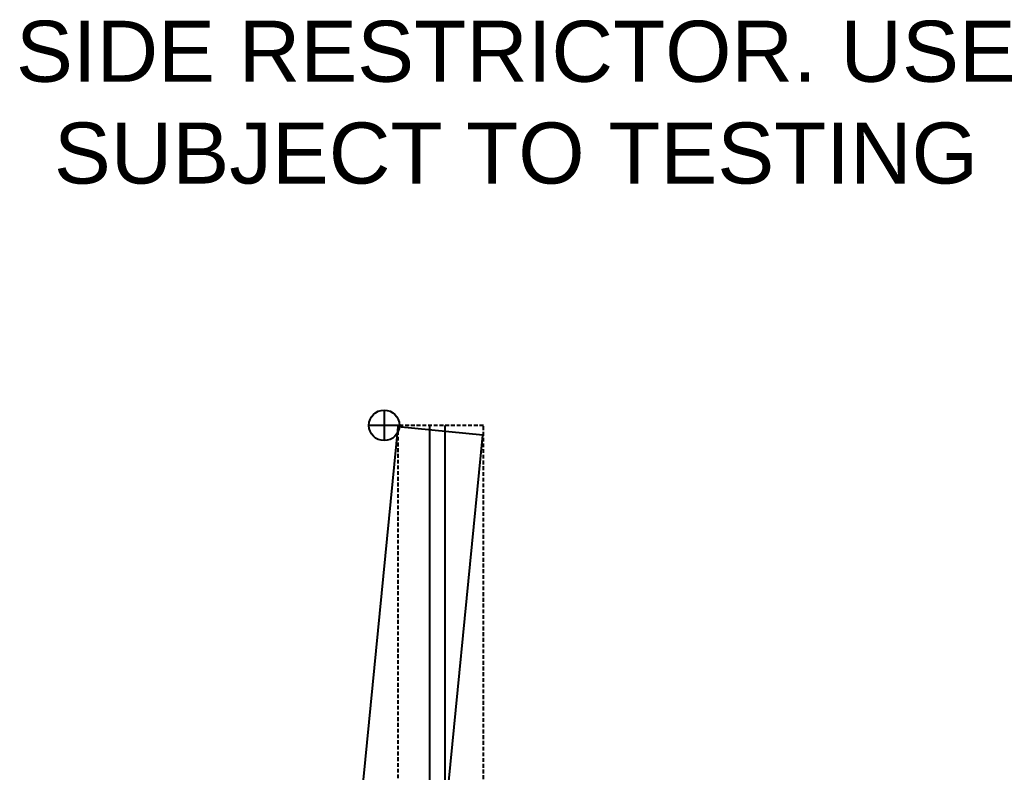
# Model space of a CAD drawing. Header units: millimetres. Extents: x 0 to 23312, y -3206 to 11448.
# Drawn here: x 12420 to 13070, y -421 to 72 of the extents above; entities that cross this region are included whole.
import ezdxf

# ---------------------------------------------------------------- set-up
doc = ezdxf.new("R2010")
doc.units = ezdxf.units.MM
doc.header["$LTSCALE"] = 10
doc.linetypes.add('HIDDEN', pattern=[0.375, 0.25, -0.125])
doc.layers.add('40 - Detail Outline', color=142, linetype='Continuous')
doc.layers.add('41 - Detail', color=7, linetype='Continuous')
doc.styles.add('1-20', font='romans.shx', dxfattribs={"width": 0.8, "height": 40})

msp = doc.modelspace()

# ---------------------------------------------------------------- linework, layer by layer
at = {"layer": '40 - Detail Outline', "color": 2, "ltscale": 10}
for p, q in [((12659.074, -183.401), (12659.074, -203.401)), ((12669.074, -193.401), (12649.074, -193.401))]:
    msp.add_line(p, q, dxfattribs=at)
at = {"layer": '40 - Detail Outline', "color": 251, "ltscale": 2}
for p, q in [((12689.074, -1840.776), (12689.074, -193.401)), ((12699.074, -1839.902), (12699.074, -193.401))]:
    msp.add_line(p, q, dxfattribs=at)
at = {"layer": '40 - Detail Outline'}
msp.add_lwpolyline([(12564.074, -1826.245), (12723.763, -199.752), (12668.031, -194.281), (12507.081, -1833.611), (12522.138, -1833.771), (12522.822, -1826.804, -1), (12527.798, -1827.293), (12527.157, -1833.824), (12540.205, -1833.962), (12540.987, -1826), (12564.074, -1826.245)], format="xyb", dxfattribs=at)
at = {"layer": '40 - Detail Outline', "color": 7, "linetype": 'HIDDEN'}
msp.add_lwpolyline([(12724.074, -1827.714), (12724.074, -193.401), (12668.074, -193.401), (12668.074, -1840.614), (12683.074, -1839.301), (12683.074, -1832.301, -1), (12688.074, -1832.301), (12688.074, -1838.864), (12701.074, -1837.727), (12701.074, -1829.727), (12724.074, -1827.714)], format="xyb", dxfattribs=at)
at = {"layer": '40 - Detail Outline', "color": 2, "ltscale": 10}
msp.add_circle((12659.074, -193.401), 10, dxfattribs=at)

# ---------------------------------------------------------------- texts
at = {"layer": '41 - Detail', "color": 3, "insert": (12745.353, 18.105), "char_height": 40, "width": 702.81268, "attachment_point": 5, "style": '1-20'}
msp.add_mtext('\\A1;{\\fArial|b0|i0|c0|p34;\\W1;SIDE RESTRICTOR\\H1.00002x;. USE SUBJECT TO TESTING}', dxfattribs=at)

doc.saveas('drawing.dxf')
